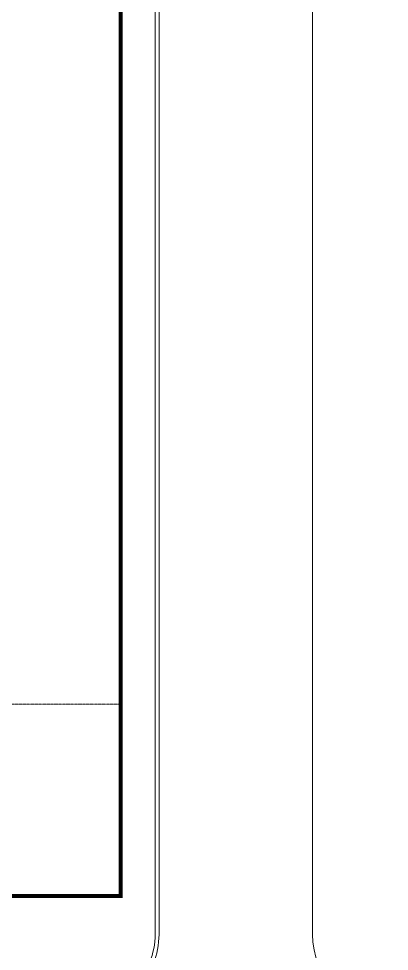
# Model space of a CAD drawing. Header units: millimetres. Extents: x 379264 to 1158416, y -283062 to 356890.
# Drawn here: x 845871 to 846258, y -7859 to -6887 of the extents above; entities that cross this region are included whole.
import ezdxf

# ---------------------------------------------------------------- set-up
doc = ezdxf.new("R2010")
doc.units = ezdxf.units.MM
for name, pattern in [('CENTER', [2, 1.25, -0.25, 0.25, -0.25]), ('keyplan TANG 1$0$MB_Luoi truc$1$HTT Center', [13, 10, -1, 1, -1]), ('keyplan TANG 1$0$Ranh dat$0$HTT Divide', [18, 10, -2, 1, -2, 1, -2])]:
    doc.linetypes.add(name, pattern=pattern)
doc.layers.add('12PM. GRID', color=8, linetype='CENTER')
doc.layers.add('BLOCK B - CHI TIET THANG 5$0$DnW', color=20, linetype='Continuous')
for name, color, linetype, lineweight in [('keyplan TANG 1$0$Hatch vat lieu', 250, 'Continuous', 5), ('keyplan TANG 1$0$MB_Luoi truc$1$Luoi Truc', 250, 'keyplan TANG 1$0$MB_Luoi truc$1$HTT Center', 9), ('keyplan TANG 1$0$Net Thay khac', 250, 'Continuous', 15), ('keyplan TANG 1$0$Net thay Tuong', 250, 'Continuous', 20), ('keyplan TANG 1$0$Ranh dat$0$Ranh dat', 250, 'keyplan TANG 1$0$Ranh dat$0$HTT Divide', 40)]:
    doc.layers.add(name, color=color, linetype=linetype, lineweight=lineweight)

# ---------------------------------------------------------------- blocks, each defined once
blk = doc.blocks.new('keyplan TANG 1')
at = {"layer": 'keyplan TANG 1$0$Hatch vat lieu'}
blk.add_lwpolyline([(31332.6, 66150, 0.4142136), (29532.7, 64350), (29532.7, 56321, 0.1989102), (31231.5, 52219.8), (35712.6, 47738.7, -0.1989309), (37528.5, 43354.2), (37527.6, 30734.4, -0.1988939), (35711.6, 26350.8), (31231.7, 21871, 0.1989147), (29533, 17769.7), (29533.2, -14000, 0.4142116), (33333.2, -17800), (105549.8, -17800, 0.4142149), (109349.8, -14000), (109349.6, 42637.1, 0.1989118), (107650.8, 46738.3), (103168.9, 51220.3, -0.1988939), (101352.9, 55603.9), (101352, 67603.4, -0.1989309), (103167.9, 71987.9)], format="xyb", dxfattribs=at)
at = {"layer": 'keyplan TANG 1$0$MB_Luoi truc$1$Luoi Truc'}
blk.add_line((107550, -2000), (-120717, -2000), dxfattribs=at)
at = {"layer": 'keyplan TANG 1$0$Net Thay khac'}
for points in [[(117549, 168266.8), (117549.8, -14005.5, 0.4142122), (121549.8, -18005.4)], [(31332.6, 66350, 0.4142136), (29332.7, 64350), (29332.7, 56321, 0.1989102), (31090.1, 52078.4), (35571.1, 47597.3, -0.1989309), (37328.5, 43354.2), (37327.6, 30734.5, -0.1988939), (35570.2, 26492.2), (31090.3, 22012.4, 0.1989147), (29333, 17769.7), (29333.2, -14000, 0.4142116), (33333.2, -18000), (105549.8, -18000, 0.4142149), (109549.8, -14000), (109549.6, 42637.1, 0.1989118), (107792.2, 46879.8), (103310.3, 51361.7, -0.1988939), (101552.9, 55603.9), (101552, 67603.5, -0.1989309), (103309.3, 71846.5)]]:
    blk.add_lwpolyline(points, format="xyb", dxfattribs=at)
at = {"layer": 'keyplan TANG 1$0$Net thay Tuong'}
blk.add_lwpolyline([(39327.3, 27420.9), (31332.9, 19426.6), (31333.2, -12000), (107549.8, -12000), (107550.7, 44292.8), (101550.8, 50315)], dxfattribs=at)
at = {"layer": 'keyplan TANG 1$0$Ranh dat$0$Ranh dat', "ltscale": 0.1, "const_width": 200}
blk.add_lwpolyline([(107552.7, 163996.8), (107549.8, -12000), (-120672.6, -12000), (-121036.9, 70001.2), (-12359.3, 69993.1), (-12354.3, 163998.2), (107552.7, 163996.8)], close=True, dxfattribs=at)
blk = doc.blocks.new('A$C0FD3766E')
at = {"layer": 'BLOCK B - CHI TIET THANG 5$0$DnW', "xscale": 0.02, "yscale": 0.02, "zscale": 0.02}
blk.add_blockref('keyplan TANG 1', (100.96, 575.53), dxfattribs=at)

msp = doc.modelspace()

# ---------------------------------------------------------------- block references
at = {"layer": '12PM. GRID'}
msp.add_blockref('A$C0FD3766E', (843725.53, -8137.07), dxfattribs=at)

doc.saveas('drawing.dxf')
